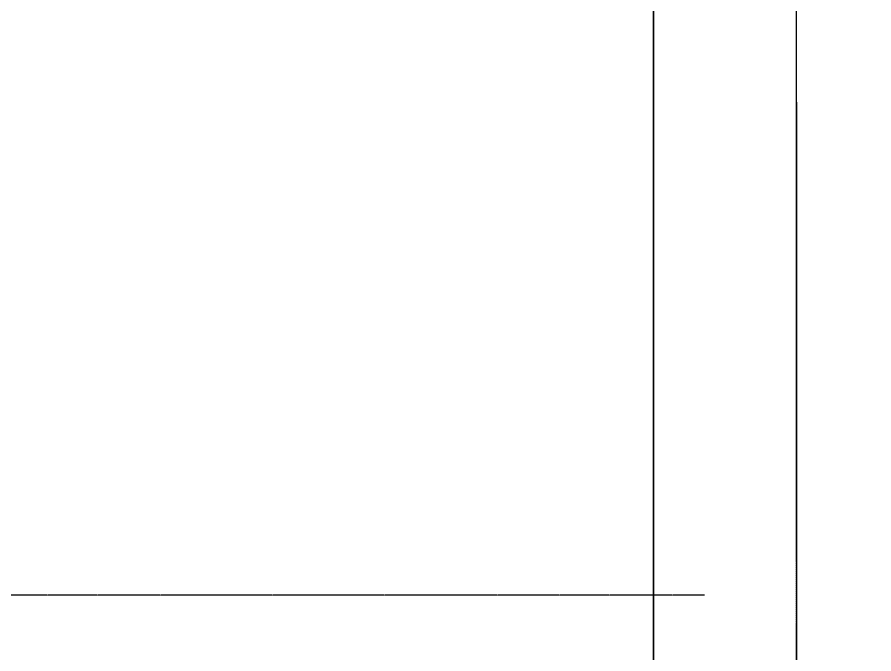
# Model space of a CAD drawing. Extents: x 220580 to 2027826, y -309201 to 71987.
# Drawn here: x 1076139 to 1078239, y -209749 to -208188 of the extents above; entities that cross this region are included whole.
import ezdxf

# ---------------------------------------------------------------- set-up
doc = ezdxf.new("R2010")
doc.units = 0
doc.linetypes.add('DASH', pattern=[0.35, 0.25, -0.1])
doc.linetypes.add('DOTE', pattern=[2.42, 2, -0.2, 0.02, -0.2])
for name, color, linetype in [('A-AXIS-DOTE', 14, 'DOTE'), ('A-LIN-V', 9, 'Continuous'), ('COLUMN', 4, 'Continuous')]:
    doc.layers.add(name, color=color, linetype=linetype)

# ---------------------------------------------------------------- blocks, each defined once
blk = doc.blocks.new('23423wer')
at = {"color": 6, "linetype": 'DASH'}
blk.add_lwpolyline([(-1667170.8, 542487.1), (-1674651.9, 542487.1)], dxfattribs=at)
at = {"layer": 'A-AXIS-DOTE', "color": 1}
blk.add_line((-1667005.2, 543376.2), (-1667005.2, 531171.5), dxfattribs=at)
blk = doc.blocks.new('55555')
at = {"layer": 'COLUMN'}
for points in [[(-350, 700), (-350, -14200), (350, -14200), (350, 700)], [(16850, 700), (16850, -14200), (16150, -14200), (16150, 700)]]:
    blk.add_lwpolyline(points, close=True, dxfattribs=at)
blk = doc.blocks.new('23423wer-M')
at = {"layer": 'A-AXIS-DOTE', "color": 1}
blk.add_line((1667005.2, 543376.2), (1667005.2, 531171.5), dxfattribs=at)
blk = doc.blocks.new('20250917080948')
at = {"layer": 'A-AXIS-DOTE', "ltscale": 2}
blk.add_line((33000, -5813.6), (33000, 21247.6), dxfattribs=at)

msp = doc.modelspace()

# ---------------------------------------------------------------- linework, layer by layer
at = {"layer": 'A-AXIS-DOTE', "ltscale": 2}
msp.add_line((1078048.9, -228168.4), (1078048.9, -201107.2), dxfattribs=at)

# ---------------------------------------------------------------- block references
at = {"ltscale": 1000}
msp.add_blockref('20250917080948', (1045048.9, -222354.8), dxfattribs=at)
at = {"xscale": 1.35874988235309, "yscale": 1.35874988235309, "zscale": 1.35874988235309}
for name, p in [('23423wer', (3343092, -946709.1)), ('23423wer-M', (-1186994.2, -946709.1))]:
    msp.add_blockref(name, p, dxfattribs=at)
at = {"layer": 'A-LIN-V'}
for p in [(1061548.9, -208154.8), (1078048.9, -208154.8)]:
    msp.add_blockref('55555', p, dxfattribs=at)

doc.saveas('drawing.dxf')
